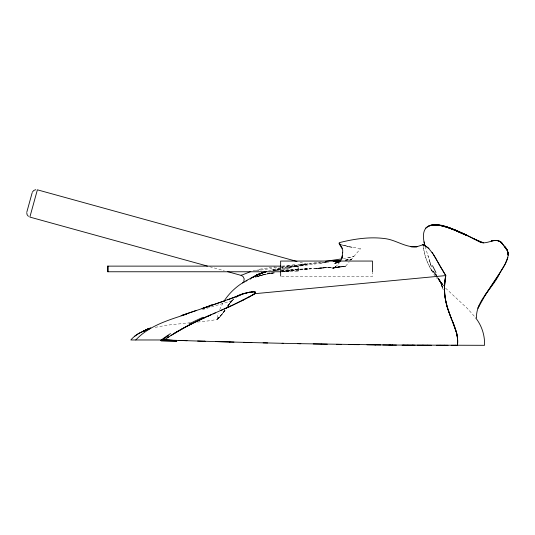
<?xml version="1.0" encoding="UTF-8"?>
<svg xmlns="http://www.w3.org/2000/svg" width="535" height="535" viewBox="0 0 535 535"><rect width="100%" height="100%" fill="white"/><g stroke="black" fill="none" stroke-linecap="round" stroke-linejoin="round"><path stroke-width="0.4" stroke-dasharray="2.67 2.01" d="M298.022 271.446L298.022 266.397M218.842 317.75L216.728 319.729L218.273 313.329M219.724 309.591L222.894 303.118M339.745 262.297L337.358 264.986M227.469 306.381L230.786 301.793L233.621 298.904M227.676 306.167L228.184 305.411M227.663 306.314L227.997 305.813M227.91 305.946L233.728 298.925M228.171 305.559L228.351 305.157M228.338 305.311L229.227 303.907M224.961 310.3L224.325 311.223M225.081 310.22L220.112 316.459M228.512 305.057L229.214 304.054M224.941 310.42L224.004 311.671M224.56 310.781L219.317 317.262M224.285 311.37L223.684 312.112M223.964 311.818L223.483 312.473M229.395 303.806L233.207 299.473M229.408 303.659L231.668 300.904M222.874 313.176L222.674 313.517M222.714 313.383L222.513 313.724M222.393 313.791L222.032 314.312M222.232 313.991L221.871 314.506M221.751 314.58L221.396 315.068M221.59 314.767L221.243 315.249M334.455 267.747L331.366 268.717L337.124 267.339L333.245 268.102L345.483 266.33L335.044 267.447L345.336 266.497L349.128 262.05M350.746 260.144L360.47 248.728M220.801 315.677L220.186 316.352M220.647 315.851L220.34 316.185M231.869 300.69L233.367 299.326M219.724 316.894L218.909 317.676M219.671 316.921L219.042 317.543M218.955 317.543L217.096 319.388L218.4 318.218M197.589 322.077L211.185 320.585L217.203 319.268M219.243 317.349L218.287 318.285M218.775 317.803L218.407 318.171M218.173 318.392L218.521 318.098M217.946 318.526L217.277 319.148M336.054 266.149L335.077 267.079L336.013 266.209M233.233 299.353L233.862 298.891M336.227 266.029L337.338 265.126M334.663 267.253L333.231 268.262L334.502 267.426M338.749 261.882L336.314 263.086L338.033 262.27M334.395 263.487L338.521 262.063L334.703 263.427L337.993 262.317M255.382 277.23L264.685 274.442L273.512 272.877M255.442 277.023L255.79 276.896M274.582 272.843L264.685 274.442L257.121 276.555L267.928 273.726L274.529 272.87M231.849 300.817L201.354 309.939M256.94 276.501L257.823 276.2M334.556 263.461L337.899 262.351M258.271 276.06L270.416 272.776M256.044 276.896L263.233 274.709L257.121 276.555M337.799 262.384L337.304 262.518L338.809 262.157M268.63 270.81L280.975 267.921M264.939 272.903L265.28 272.803M253.115 270.844L257.709 269.653M301.76 265.594L307.572 263.982L306.1 264.31M273.057 270.817L279.303 269.319L271.693 271.131M339.063 262.083L336.649 262.665L339.09 262.137M348.372 257.823L353.822 256.532L343.376 258.606M305.478 264.457L301.439 265.347M155.203 327.346L167.642 325.099L191.256 322.652M289.696 268.49L281.838 270.235M256.004 270.804L271.874 268.323M259.789 269.192L275.171 266.845M338.515 262.19L334.569 262.999L338.481 262.203M279.016 269.54L272.723 270.891L279.919 269.359L276.99 269.928L279.437 269.486M273.285 269.466L281.082 267.921M282.266 268.904L291.147 267.286M280.26 269.339L297.427 266.249L293.661 266.898L328.724 262.117M349.375 260.197L350.92 259.943M281.183 271.78L290.251 270.322L281.484 271.66M276.836 270.817L279.237 270.456M300.155 264.832L321.548 261.903M301.399 264.865L281.758 267.774L302.79 264.631L325.835 262.123M304.341 264.049L305.779 263.875L299.359 262.103M303.893 264.109L298.53 264.725M281.952 271.914L297.627 269.881L281.952 271.793M289.582 266.256L281.858 267.172M273.706 272.803L269.58 273.305L273.693 272.823M320.405 263.146L328.604 262.157M345.637 260.124L351.341 259.448M281.912 271.854L311.049 268.771L303.512 269.373L325.334 267.741L314.092 268.583M345.617 260.15L351.294 259.502L345.169 260.157M345.516 260.137L351.288 259.508M282.192 266.149L293.381 265.2M345.336 266.497L317.843 268.242L329.045 267.56M281.477 270.77L308.013 268.704L281.57 270.777M338.956 266.932L339.899 266.865L329.473 267.507L339.899 266.865M281.243 270.228L329.065 267.493M316.366 268.403L327.681 267.64M281.33 266.122L298.276 266.122L298.276 271.767L281.33 271.767M281.484 276.528L372.48 276.528L372.48 272.656M360.456 248.742L342.38 245.104L352.124 247.611L340.728 244.562M209.8 266.744L224.259 270.737M435.363 276.348C428.976 267.473 424.576 257.154 423.158 246.281L425.365 256.666L427.438 262.397L431.411 270.202L433.698 271.907M433.069 271.332L433.832 272.315L432.782 270.944L436.52 276.448M445.601 288.178L467.543 308.608L474.746 316.713M443.475 285.904L436.346 277.578M433.156 271.419L432.681 270.87L433.236 271.512M443.468 285.616L437.396 277.712M441.582 283.256L442.679 284.707L440.867 282.32L443.408 285.55M443.04 285.095L441.937 283.717L442.331 284.252M441.984 283.791L438.406 278.394L440.96 282.768L439.028 279.337M438.225 278.916L439.73 280.955M440.552 281.758L441.415 282.982L437.53 277.277M434.982 273.198L437.055 276.455M435.831 274.549L437.429 276.903M441.087 282.513L438.573 278.26L439.777 280.594M439.101 279.658L437.683 277.458L439.228 279.845M434.928 273.98L436.56 276.508M437.068 276.475L435.971 274.743L437.095 276.568M435.202 273.539L433.684 271.546L434.106 271.9L431.872 270.67L431.156 266.122L425.024 246.133M437.122 276.588L436.058 274.829L437.162 276.669M439.857 280.748L440.405 281.664M439.67 280.487L438.459 278.147L440.934 283.303L439.115 279.25L440.746 282.928L439.375 279.825M439.904 281.069L439.663 280.5L442.151 286.593L440.619 282.741M440.178 281.584L443.127 289.328L441.723 285.416M441.315 284.48L443.274 289.896M429.866 261.742L431.23 266.149L427.946 255.523M298.028 266.711L298.015 271.058M302.763 265.32A35.256 3.136 -8.2 0 1 295.848 266.677M295.574 266.189A41.877 2.066 -12.4 0 1 286.713 268.262M283.015 267.353A52.029 0.909 -9.8 0 1 281.443 267.627M299.58 264.845A38.774 3.411 -3.3 0 1 294.15 265.36M294.939 264.631A40.078 2.2 -6.6 0 1 287.195 265.634M274.107 267.614A94.381 3.645 -6.2 0 1 283.175 266.651M271.84 269.74A100.266 13.823 -7 0 1 273.452 269.546M257.97 270.121A47.628 21.153 -8.9 0 1 260.003 269.673M338.421 262.123L335.391 263.294L338.367 262.15"/><path stroke-width="0.8" d="M107.722 271.446L107.716 266.129L280.748 266.122M107.716 266.196L107.716 271.76L280.748 271.767M444.491 287.248L444.719 294.156L445.575 300.309M444.505 286.733L445.749 275.585L443.294 271.432M455.078 345.322L457.418 345.316C458.542 337.217 455.82 329.286 452.764 321.909M342.393 255.977L342.032 257.649L342.647 252.266M342.674 252.808C343.764 248.133 339.07 245.98 339.217 242.689C354.451 238.824 370.695 236.41 386.364 238.811C396.83 240.536 406.078 247.812 416.986 246.729L410.927 246.729L416.946 246.715L422.897 244.762L423.854 245.15M457.418 345.316L457.606 339.043L456.576 332.857M243.766 281.477L244.207 278.875L243.03 276.508L241.124 275.391L227.469 271.62M508.196 255.155L507.621 250.975L504.686 246.555C513.078 254.58 503.93 266.189 499.536 273.465L499.402 273.639M342.427 255.737L341.591 259.027M26.89 211.84L32.147 192.794M342.293 257.335L342.574 256.439M507.829 257.422L505.107 264.103L499.57 273.418M341.765 258.82L341.992 258.331M499.677 273.265C493.283 287.763 475.789 300.71 476.504 317.864M479.741 304.442L477.942 308.207L485.359 295.006M32.421 192.058L33.779 190.453L35.798 189.691M466.493 235.26L478.424 241.104C464.915 234.149 414.458 206.176 424.837 245.431L424.041 241.86M485.292 295.059L499.623 273.345L485.125 295.2M223.663 301.707C228.298 294.411 234.484 288.178 241.693 283.41M251.604 295.581C265.079 287.957 237.527 293.875 236.229 296.965M339.558 261.334L341.002 259.763M425.459 228.218C437.697 218.842 454.355 230.766 466.52 235.28L450.824 228.458L439.248 225.202M135.796 339.972C149.158 325.654 168.732 319.95 186.822 314.119M248.748 297.152L254.921 293.682L255.269 292.003M134.479 336.334L138.665 333.452L149.619 328.49C142.771 331.198 135.669 334.161 130.834 339.972L164.365 339.972L204.658 341.256M167.689 337.672L168.839 336.896M236.095 297.159L236.697 296.778M171.073 335.432L186.842 326.263L205.848 317.094M236.905 296.657L242.609 294.056L249.678 292.237M177.58 331.419L179.62 330.235M254.419 293.969L246.053 298.584M180.308 329.841L182.428 328.644M250.326 296.29L232.284 305.338L213.037 313.898M244.114 282.126L242.275 283.102L247.979 279.678L254.72 276.475M183.873 327.855L191.109 324.063M246.06 298.584L243.846 299.727M252.687 277.25L257.322 274.829L265.307 271.72L256.171 275.344L266.524 271.412L256.171 275.344M250.266 278.494L257.322 274.829L265.307 271.72M244.622 299.326L241.68 300.824M246.053 281.096L247.01 280.614M243.285 300.015L241.011 301.158M241.573 275.15L241.138 275.378L250.795 271.546M240.436 301.446L235.688 303.746M235.072 304.034L230.679 306.08M230.585 306.12L228.886 306.889M203.541 318.138L205.955 317.041M229.381 306.669L227.154 307.672M227.402 307.565L224.499 308.862M206.757 316.687L208.349 315.971M206.891 316.626L209.145 315.623M226.058 308.167L226.733 307.866M224.011 309.076L224.7 308.769M208.971 315.697L210.001 315.242M209.927 315.269L211.024 314.787M215.304 312.908C197.656 320.565 180.081 328.757 164.365 339.972L172.317 340.24M220.487 310.634L222.68 309.665M250.286 279.083L250.681 278.909M150.823 327.861L145.192 330.322L145.741 330.115M255.041 275.886L263.253 272.449M149.613 328.51L145.179 330.342L150.195 328.189L144.223 330.73M241.151 294.591L227.689 299.821M255.382 276.2L256.058 275.926M148.309 329.159L143.326 331.105L148.663 328.978L143.841 330.891L147.566 329.453M143.326 331.105L147.941 329.339M235.407 296.918L209.814 305.98M266.383 271.426L258.505 274.341L259.729 273.893M242.021 294.277L243.238 293.849M225.081 300.75L202.056 308.575L208.075 306.608M182.402 315.249L209.867 305.933M181.057 315.643L196.051 310.534M245.946 293.053L246.916 292.812M248.568 292.451L249.464 292.277M248.681 292.451L251.764 291.943M494.44 240.362L491.25 240.971C495.056 239.774 499.683 240.208 502.311 243.519C495.53 235.253 485.967 247.05 478.283 241.031M341.791 258.866L325.481 261.334M251.323 291.956L252.861 291.756M251.671 291.923L252.112 291.896M252.025 291.876L252.821 291.776M340.849 260.692L335.157 261.368L340.748 260.705M252.747 291.822L255.248 291.976M334.094 261.307L340.501 260.645M333.325 261.388L340.588 260.632L333.205 261.374M254.921 293.682L445.749 275.585A73.636 73.636 0 0 0 444.605 284.493L444.485 287.629A62.314 62.314 0 0 0 445.04 297.045M176.791 341.136L161.062 340.762M451.212 345.322L455.887 345.322M436.46 345.302L440.445 345.309M439.83 345.309L444.786 345.316M444.184 345.316L448.029 345.322M427.806 345.276L422.463 345.256M427.378 345.276L431.384 345.289M417.019 345.229L423.332 345.262M403.664 345.142L407.971 345.175M407.744 345.175L413.334 345.209M412.224 345.202L415.18 345.215M392.008 345.048L396.415 345.088M402.073 345.135L403.972 345.149M382.772 344.961L390.563 345.035M389.059 345.021L392.496 345.055M366.983 344.781L375.677 344.881M374.908 344.874L380.813 344.941M354.551 344.62L359.099 344.68M348.499 344.533L355.046 344.627M336.388 344.346L341.103 344.42M313.242 343.938L321.274 344.085M321.194 344.085L327.32 344.192M297.373 343.624L300.142 343.677M299.353 343.664L390.423 345.035L484.529 345.316C484.971 335.472 481.774 325.641 475.689 317.904M282.099 343.296L300.804 343.691M263.133 342.848L283.577 343.33M161.015 340.762L176.717 341.136M243.9 342.367L267.667 342.962M251.824 342.567L204.136 341.243M229.361 341.972L233.969 342.099M215.759 341.584L229.996 341.985M197.602 341.042L205.172 341.27M178.282 340.434L187.009 340.715M434.313 224.753L436.64 224.867M472.739 238.376L483.546 242.837L482.115 242.469M445.561 226.74C440.205 225.222 434.353 223.891 428.903 225.696C442.111 222.667 454.897 230.271 466.66 235.353M296.945 261.441L37.383 189.818L29.86 217.083L207.386 266.076M497.048 240.449L499.162 241.098M445.367 226.646L457.017 230.906L466.527 235.28M447.133 227.194L457.258 231.04L455.225 230.217M453.051 229.328L449.193 227.923M478.25 241.004L482.155 242.495M424.803 245.572L422.904 244.762L426.375 246.501M422.917 244.769L423.64 245.057M423.399 244.963L423.071 244.829M452.764 229.174L466.761 235.407L461.544 232.906M340.14 244.308L340.728 244.562L339.016 243.612L340.494 244.796L342.373 248.441M423.693 245.09L424.355 245.358M423.867 245.164L428.334 248.053M459.612 232.076L461.819 233.059M424.436 245.411L424.93 245.652M426.509 246.595L428.95 248.655M28.429 216.381L27.091 214.689L26.75 212.616M428.495 248.2L432.962 253.737M432.046 252.413L435.864 258.532M443.107 271.131L438.232 262.799M443.067 271.071L445.749 275.585C443.849 285.576 444.103 296.022 446.865 305.819M433.691 254.887L438.031 262.438M442.92 270.837L440.994 267.674M440.599 267.005L440.8 267.339M440.205 266.323L440.405 266.664M439.81 265.634L440.011 265.982M436.058 258.88L436.848 260.284M439.416 264.932L439.616 265.286M439.021 264.23L439.222 264.584M438.626 263.514L438.827 263.875M437.242 261L437.436 261.361M437.857 262.13L438.272 262.879M451.38 318.512L451.547 318.927M452.396 321.007L452.563 321.421M452.503 321.267L451.038 317.676M451.199 318.071L450.37 316.011M452.737 321.836L453.573 323.922M449.881 314.754L456.462 332.422M450.684 316.787L448.049 309.685M453.733 324.344L456.77 333.659M449.721 314.333L447.367 307.545M450.202 315.583L447.32 307.378L445.642 300.67M447.909 309.263L447.019 306.354M447.24 307.117L445.22 298.269M445.093 297.406L445.147 297.774M372.48 271.947L372.48 261.053L280.648 261.053L280.648 276.053M107.97 266.129L107.97 271.767M432.481 265.681A172.631 20.644 74.5 0 1 435.945 272.589M160.56 340.541A92.722 23.821 -21.2 0 1 170.484 333.613M170.103 340.227A280.079 6.621 1.8 0 1 164.091 340.026M161.764 340.327A99.102 25.419 -21.2 0 1 168.451 335.646M174.216 333.399A68.841 14.806 -23.3 0 1 176.764 331.854M456.729 333.666A32.622 32.622 0 0 1 457.492 345.329M189.149 323.916A41.255 5.865 -25 0 1 203.079 317.262M211.873 304.756A137.08 16.331 -19.2 0 1 202.792 308.575M508.243 254.854L508.143 252.774L508.243 254.854M149.105 328.757L143.841 330.891L149.098 328.771M501.683 242.877C496.507 237.547 506.839 248.113 507.635 251.029L501.683 242.877"/></g></svg>
